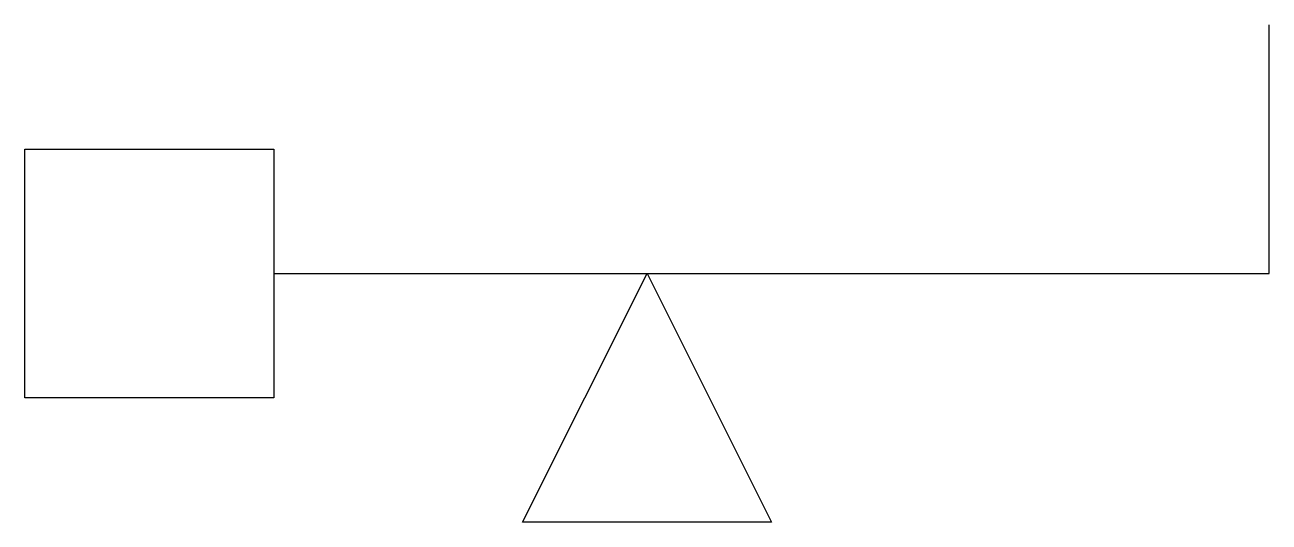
# Model space of a CAD drawing. Extents: x 2.8 to 16, y -2.8 to 2.5.
import ezdxf

# ---------------------------------------------------------------- set-up
doc = ezdxf.new("R2010")
doc.units = 0
doc.layers.add('DEFAULT_255_2_778', color=255, linetype='CONTINUOUS')

msp = doc.modelspace()

# ---------------------------------------------------------------- linework, layer by layer
at = {"layer": 'DEFAULT_255_2_778'}
for p, q in [((16.007, -0.132), (16.007, 2.514)), ((2.778, 1.191), (5.424, 1.191)), ((2.778, -1.455), (2.778, 1.191)), ((5.424, 1.191), (5.424, -1.455)), ((5.424, -0.132), (16.007, -0.132)), ((8.07, -2.778), (9.393, -0.132)), ((9.393, -0.132), (10.716, -2.778)), ((5.424, -1.455), (2.778, -1.455)), ((10.716, -2.778), (8.07, -2.778))]:
    msp.add_line(p, q, dxfattribs=at)

doc.saveas('drawing.dxf')
